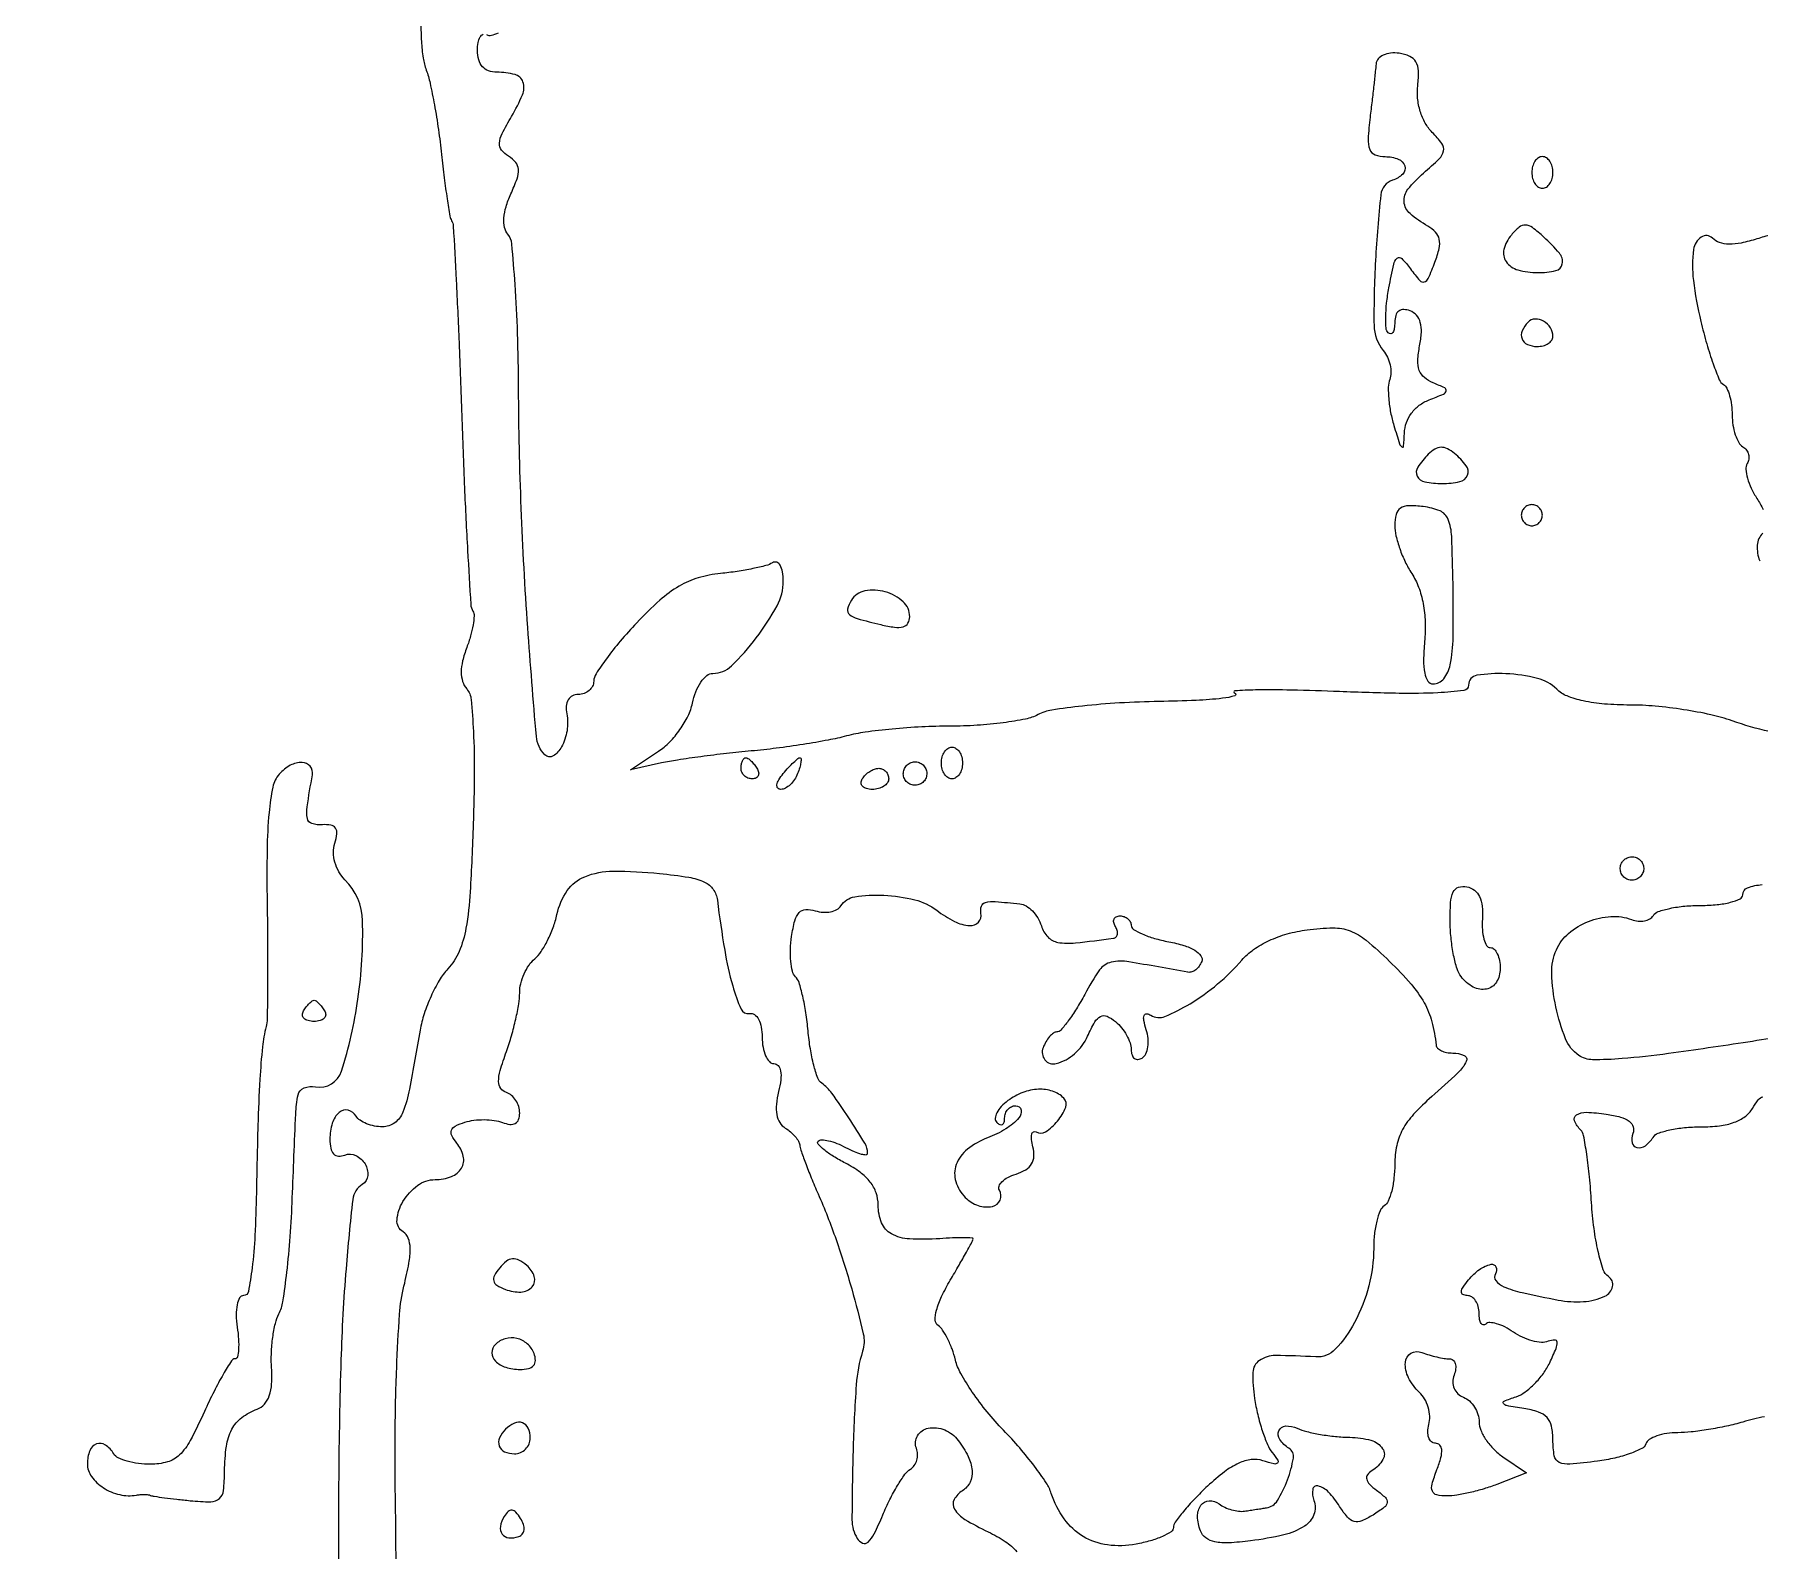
# Model space of a CAD drawing. Extents: x 0 to 4160, y 0 to 3120.
# Drawn here: x 3334 to 3497.6, y 2084.8 to 2228.6 of the extents above; entities that cross this region are included whole.
import ezdxf

# ---------------------------------------------------------------- set-up
doc = ezdxf.new("R2010")
doc.units = 0

msp = doc.modelspace()

# ---------------------------------------------------------------- linework, layer by layer
for points in [[(4159.499279, 606.274193, 0.000001), (4159.667734, 974.478125, 0.000057), (4159.806661, 1380.08378, 0.000034), (4159.883999, 1862.25), (4160, 3120), (3296.563358, 3120), (2433.126717, 3120)], [(757.647081, 3119.740147, 0.000002), (520.492565, 3119.487217, 0.4139)], [(1964.75, 0.149832, 0.000016), (2717.930904, 0.232101, 0.000028), (3351.473438, 0.357111)], [(3370.64125, 2229.643405, 0.020923), (3370.677765, 2227.927618, 0.021417), (3370.845473, 2226.350594, 0.051049), (3371.137527, 2225.210552, -0.034361), (3371.502203, 2223.961641, -0.009021), (3371.911224, 2221.916155, -0.009118), (3372.293302, 2219.564753, -0.009231), (3372.587647, 2217.210552, 0.004724), (3372.84605, 2214.980765, 0.00675), (3373.120691, 2213.0079, 0.003948), (3373.38673, 2211.3564, 0.096186), (3373.549668, 2210.922724, -0.124883), (3373.702548, 2210.433186, -0.000629), (3373.976171, 2205.271369, -0.002787), (3374.24815, 2199.379157, -0.001756), (3374.503267, 2192.494713, 0.002256), (3374.765708, 2185.599154, 0.003534), (3375.060117, 2179.670824, 0.001001), (3375.362624, 2174.522388, 0.123848), (3375.558153, 2173.905906, -0.152945), (3375.67304, 2173.45604, -0.027817), (3375.578147, 2172.589885, -0.02766), (3375.346061, 2171.552251, -0.021996), (3374.985659, 2170.462279, 0.030931), (3374.587506, 2169.181875, 0.059569), (3374.458423, 2168.117085, 0.07605), (3374.591146, 2167.239885, 0.098), (3374.979191, 2166.525074, -0.151127), (3375.398915, 2165.511889, -0.011109), (3375.613487, 2162.475059, -0.01352), (3375.696964, 2158.553351, -0.007244), (3375.598906, 2153.710324, -0.005395), (3375.306493, 2147.291115, -0.029283), (3374.907314, 2143.83106, -0.056124), (3374.260697, 2141.628392, -0.088317), (3373.193279, 2139.977085, 0.053653), (3372.379843, 2138.890967, 0.027616), (3371.593701, 2137.382402, 0.027094), (3370.948396, 2135.72362, 0.036699), (3370.560859, 2134.163471, -0.004293), (3369.553653, 2128.587022, -0.046356), (3368.921285, 2126.387265, -0.14303), (3368.144521, 2125.379575, -0.158805), (3366.979562, 2125, -0.049524), (3366.220903, 2125.075329, -0.047444), (3365.480349, 2125.298542, -0.051159), (3364.864844, 2125.626685, -0.106701), (3364.489919, 2126.016312, 0.195262), (3363.72921, 2126.572764, 0.246184), (3362.893393, 2126.370979, 0.139064), (3362.226647, 2125.341635, 0.074746), (3362, 2123.833994, 0.048569), (3362.084343, 2122.967767, 0.141315), (3362.356617, 2122.438195, 0.194185), (3362.805286, 2122.231592, 0.103959), (3363.417241, 2122.329869, -0.207823), (3364.461257, 2122.284526, -0.146198), (3365.338101, 2121.478153, -0.158727), (3365.587494, 2120.373656, -0.235322), (3365.074312, 2119.545927, 0.22986), (3364.170379, 2118.12113, 0.008296), (3363.529394, 2111.526151, 0.012378), (3363.050468, 2102.912329, 0.005736), (3362.833989, 2091.705702, 0.002941), (3362.816257, 2082.661292, 0.02849)], [(3498.530557, 2162.494272, -0.030846), (3495, 2163.5, 0.03066), (3492.981808, 2164.075721, 0.01578), (3490.397736, 2164.559375, 0.015625), (3487.698209, 2164.890967, 0.022747), (3485.302845, 2165, -0.019541), (3482.876691, 2165.094857, -0.033648), (3480.877037, 2165.387723, -0.041236), (3479.337216, 2165.855824, -0.102318), (3478.357143, 2166.5, 0.137013), (3476.529011, 2167.529957, 0.048521), (3473.529094, 2167.964257, 0.050617), (3470.790301, 2167.815279, 0.369371), (3470, 2166.891445, -0.378088), (3469.545652, 2166.376487, -0.018551), (3467.097208, 2166.160961, -0.017482), (3463.410813, 2166.102929, -0.005127), (3457.75, 2166.269825, 0.004096), (3453.20092, 2166.413337, 0.009441), (3449.778946, 2166.428609, 0.01769), (3447.835182, 2166.331739, 0.838375), (3447.816624, 2166.126585, -0.749664), (3447.821306, 2165.875271, -0.048229), (3446.671493, 2165.634441, -0.01673), (3444.150694, 2165.440898, -0.006561), (3440.665173, 2165.336129, 0.01021), (3436.890979, 2165.195113, 0.012586), (3433.381207, 2164.903354, 0.01102), (3430.465546, 2164.521735, 0.085007), (3429.16429, 2164.087925, -0.073901), (3427.98604, 2163.666006, -0.016524), (3425.873371, 2163.31794, -0.016802), (3423.38275, 2163.076495, -0.01554), (3420.815741, 2162.994423, 0.012621), (3418.141074, 2162.924538, 0.010765), (3415.327124, 2162.71906, 0.010902), (3412.775136, 2162.421117, 0.03003), (3411, 2162.064848, -0.018108), (3409.272517, 2161.675104, -0.0074), (3406.900986, 2161.265851, -0.007311), (3404.337899, 2160.900825, -0.009275), (3401.960804, 2160.642386, 0.005816), (3399.622977, 2160.404563, 0.005054), (3397.179011, 2160.102131, 0.00509), (3394.972424, 2159.783501, 0.014883), (3393.460804, 2159.503194), (3390.5, 2158.862467), (3393.160457, 2160.608519, 0.054877), (3394.220401, 2161.484102, 0.039034), (3395.205239, 2162.670841, 0.039543), (3395.975623, 2163.968902, 0.064885), (3396.385457, 2165.177286, -0.044443), (3396.703346, 2166.257426, -0.057105), (3397.18953, 2167.170828, -0.068998), (3397.760243, 2167.794608, -0.174752), (3398.329965, 2168, 0.195179), (3400.093841, 2168.715811, 0.037155), (3402.439041, 2171.360251, 0.039117), (3404.409515, 2174.414081, 0.124343), (3405, 2176.751795, 0.039104), (3404.930402, 2177.64033, 0.093502), (3404.708975, 2178.260766, 0.179528), (3404.375861, 2178.533611, 0.224819), (3403.983424, 2178.489755, -0.074487), (3403.360352, 2178.222736, -0.01313), (3402.117437, 2177.931823, -0.013968), (3400.629457, 2177.66762, -0.012159), (3399.058662, 2177.472675, 0.04681), (3396.933518, 2177.057992, 0.061427), (3395.120945, 2176.272429, 0.050218), (3393.299022, 2174.938418, 0.020503), (3391.100242, 2172.791936, 0.01317), (3389.547265, 2171.056934, 0.017426), (3388.232419, 2169.393569, 0.014884), (3387.242423, 2167.959735, 0.139526), (3387.025004, 2167.25, -0.113904), (3386.904846, 2166.773124, -0.098222), (3386.583586, 2166.367188, -0.091829), (3386.110211, 2166.094667, -0.085007), (3385.557418, 2166, 0.120442), (3385.003723, 2165.864661, 0.139835), (3384.610802, 2165.493204, 0.115438), (3384.425777, 2164.907017, 0.066633), (3384.468268, 2164.16477, -0.087692), (3384.492744, 2162.566922, -0.082586), (3383.972814, 2161.020887, -0.134669), (3383.176021, 2160.177405, -0.345748), (3382.395427, 2160.27124, -0.17696), (3381.582751, 2162.019629, -0.003241), (3380.770919, 2172.362847, -0.008313), (3380.146368, 2183.66156, -0.008258), (3379.895991, 2195, 0.006444), (3379.799013, 2200.255361, 0.009475), (3379.566825, 2204.868685, 0.005351), (3379.258184, 2208.721515, 0.151066), (3378.880888, 2209.638077, -0.122231), (3378.565489, 2210.295843, -0.069537), (3378.507844, 2211.181299, -0.055243), (3378.707137, 2212.2509, -0.033247), (3379.163587, 2213.45969, 0.021494), (3379.750833, 2214.910779, 0.10049), (3379.877098, 2215.79869, 0.159673), (3379.621086, 2216.447705, 0.081385), (3378.952555, 2217.029323, -0.087166), (3378.282105, 2217.626269, -0.188007), (3378.082579, 2218.276434, -0.099559), (3378.336107, 2219.184094, -0.015682), (3379.23306, 2220.817393, 0.033553), (3380.262832, 2222.862422, 0.182574), (3380.309414, 2224.08028, 0.254001), (3379.558086, 2224.780741, 0.063308), (3377.833333, 2225, -0.087327), (3377.05275, 2225.13738, -0.124358), (3376.472598, 2225.530775, -0.114923), (3376.119378, 2226.179437, -0.067551), (3376, 2227.059017, -0.040892), (3376.061611, 2227.81109, -0.08862), (3376.254491, 2228.355914, -0.165633), (3376.53903, 2228.608244, -0.242272)], [(3376.866353, 2228.582598, 0.199468), (3377.318998, 2228.509641, 0.062069), (3377.977235, 2228.755857, 0.051025)], [(3498.689026, 2209.58093, 0.015534), (3497.351177, 2209.200278, -0.025271), (3495.868567, 2208.809468, -0.055756), (3494.704589, 2208.697611, -0.076752), (3493.805629, 2208.85081, -0.116371), (3493.13396, 2209.26604, 0.361681), (3492.064922, 2209.363929, 0.210351), (3491.344685, 2208.198018, 0.065872), (3491.32366, 2205.260258, 0.02777), (3492.031462, 2201.368852, 0.011356), (3492.59378, 2199.239266, 0.015751), (3493.20043, 2197.360754, 0.012222), (3493.783656, 2195.8495, 0.157398), (3494.170894, 2195.394381, -0.144556), (3494.490455, 2195.037369, -0.041021), (3494.75645, 2194.332786, -0.037652), (3494.938943, 2193.449385, -0.032123), (3495, 2192.5, 0.039141), (3495.075094, 2191.542178, 0.042309), (3495.298542, 2190.633228, 0.046428), (3495.625733, 2189.89741, 0.127185), (3496.016312, 2189.489919, -0.094866), (3496.358338, 2189.175895, -0.096866), (3496.557096, 2188.759942, -0.098864), (3496.582281, 2188.306963, -0.103373), (3496.430116, 2187.886926, 0.160194), (3496.301878, 2187.353403, 0.047522), (3496.451375, 2186.516546, 0.042334), (3496.810813, 2185.550991, 0.034778), (3497.348561, 2184.590781, -0.034856), (3497.939473, 2183.535253, -0.068598)], [(3497.901974, 2181.301974, 0.18118), (3497.380262, 2180.155115, 0.111912), (3497.610884, 2178.673759, 0.1132)], [(3368.272511, 2083.017759, 0.004566), (3368.223333, 2089.249048, -0.006128), (3368.191384, 2095.950283, -0.007854), (3368.33444, 2102.116666, -0.007472), (3368.610035, 2107.229854, -0.042943), (3369.027406, 2109.907564, 0.014336), (3369.492637, 2112.071322, 0.049556), (3369.612886, 2113.498058, 0.086232), (3369.434208, 2114.442469, 0.166051), (3368.950828, 2115.03039, -0.281344), (3368.365916, 2116.185548, -0.117295), (3368.926248, 2117.915017, -0.096388), (3370.329284, 2119.454614, -0.161275), (3371.976167, 2120, 0.089716), (3373.518789, 2120.279041, 0.170737), (3374.474699, 2121.077868, 0.193844), (3374.650932, 2122.216713, 0.11635), (3374.03344, 2123.459707, -0.051594), (3373.556541, 2124.172543, -0.218099), (3373.527959, 2124.67293, -0.187395), (3373.894207, 2125.071703, -0.037534), (3374.806473, 2125.438577, -0.046072), (3375.658566, 2125.624878, -0.032415), (3376.63867, 2125.682147, -0.032855), (3377.592149, 2125.613253, -0.05721), (3378.359123, 2125.415686, 0.059772), (3379.0726, 2125.23578, 0.157909), (3379.584081, 2125.331832, 0.184227), (3379.893162, 2125.6932, 0.086011), (3380, 2126.309678, 0.075793), (3379.906412, 2126.923529, 0.067323), (3379.632812, 2127.509187, 0.070171), (3379.227806, 2127.978869, 0.099026), (3378.75, 2128.253513, -0.155329), (3378.206948, 2128.651521, -0.158848), (3378, 2129.286486, -0.072311), (3378.152149, 2130.33303, -0.013932), (3378.75, 2132.157844, 0.016342), (3379.228536, 2133.642624, 0.014304), (3379.632812, 2135.22264, 0.014525), (3379.915683, 2136.671284, 0.04097), (3380, 2137.698553, -0.060201), (3380.105717, 2138.573404, -0.043949), (3380.421743, 2139.501013, -0.044601), (3380.88592, 2140.340001, -0.071016), (3381.435721, 2140.946653, 0.073657), (3382.033384, 2141.61312, 0.030118), (3382.643123, 2142.668833, 0.028993), (3383.172186, 2143.901004, 0.032861), (3383.529907, 2145.136164, -0.097038), (3384.511636, 2147.396946, -0.147907), (3386.171542, 2148.722771, -0.095042), (3388.87078, 2149.244046, -0.02537), (3393.262253, 2149.026605, -0.014012), (3396.030169, 2148.669727, -0.068926), (3397.533865, 2148.214636, -0.133175), (3398.353952, 2147.529043, -0.122011), (3398.749381, 2146.5, 0.010593), (3399.444609, 2141.746822, 0.027397), (3400.204652, 2138.367074, 0.034211), (3400.995368, 2136.162491, 0.354414), (3401.793875, 2135.75, -0.206825), (3402.262925, 2135.6532, -0.117361), (3402.654388, 2135.211993, -0.078989), (3402.914667, 2134.462937, -0.044222), (3403, 2133.5, 0.042402), (3403.081314, 2132.542891, 0.062033), (3403.325595, 2131.734375, 0.081464), (3403.684583, 2131.186312, 0.210096), (3404.108408, 2131, -0.223847), (3404.520028, 2130.806, -0.132002), (3404.749871, 2130.301441, -0.073807), (3404.764495, 2129.471228, -0.029051), (3404.550418, 2128.344857, 0.037971), (3404.345142, 2127.148997, 0.069426), (3404.389122, 2126.162166, 0.089654), (3404.676393, 2125.403563, 0.119665), (3405.19201, 2124.881332, -0.03773), (3405.696987, 2124.51392, -0.039301), (3406.133626, 2124.079385, -0.042491), (3406.446628, 2123.644931, -0.11609), (3406.560758, 2123.286475, 0.064918), (3406.66363, 2122.79603, 0.005692), (3407.097371, 2121.599603, 0.007388), (3407.654103, 2120.180877, 0.005681), (3408.302207, 2118.648343, -0.018326), (3410.006912, 2114.315053, -0.015635), (3411.490216, 2109.634347, -0.011207), (3412.589329, 2105.386715, -0.135456), (3412.525045, 2103.716924, 0.060204), (3411.923148, 2100.544334, 0.009669), (3411.620952, 2094.238764, 0.006193), (3411.516072, 2087.750961, 0.140247), (3412.018229, 2085.970504, 0.15474), (3412.529968, 2085.530493, 0.29491), (3413.043647, 2085.618897, 0.09382), (3413.628403, 2086.404759, 0.014211), (3414.438258, 2088.197987, -0.017039), (3415.104054, 2089.650285, -0.019714), (3415.838064, 2090.983245, -0.019154), (3416.540558, 2092.052965, -0.09979), (3417.053022, 2092.53277, 0.102401), (3417.428561, 2092.888035, 0.08159), (3417.669768, 2093.392228, 0.078648), (3417.742588, 2093.96514, 0.084164), (3417.631316, 2094.518392, -0.2309), (3417.736027, 2095.712878, -0.213865), (3418.750528, 2096.41911, -0.145861), (3420.311439, 2096.257871, -0.13304), (3421.595252, 2095.267371, -0.047115), (3422.533893, 2093.753351, -0.094307), (3422.91175, 2092.402535, -0.131421), (3422.715553, 2091.303436, -0.145829), (3422, 2090.5, 0.133187), (3421.203685, 2089.649329, 0.267495), (3421.234964, 2088.760043, 0.118615), (3422.236299, 2087.775863, 0.024396), (3424.435135, 2086.597805, -0.034902), (3426.055422, 2085.685429, -0.069688), (3427.157331, 2084.715527, -0.081878)], [(3503.259774, 2134.145042, -0.005255), (3496.5, 2133.042726, -0.003245), (3488.961786, 2131.944671, -0.01485), (3484.56366, 2131.465775, -0.021621), (3481.753076, 2131.365887, -0.151105), (3480.459906, 2131.776779, -0.146322), (3479.197274, 2133.361945, -0.043051), (3478.280617, 2136.367881, -0.043579), (3477.887336, 2139.553346, -0.114354), (3478.324083, 2141.800273, -0.113287), (3479.488697, 2143.34725, -0.080176), (3481.360262, 2144.468773, -0.079492), (3483.506684, 2144.951466, -0.107653), (3485.465739, 2144.651521, 0.066618), (3486.071954, 2144.507424, 0.072208), (3486.677694, 2144.533994, 0.081007), (3487.1903, 2144.720915, 0.127153), (3487.526992, 2145.043674, -0.174158), (3487.993318, 2145.414921, -0.029895), (3489.102079, 2145.719079, -0.029467), (3490.506714, 2145.929999, -0.022536), (3492.059017, 2146, 0.023957), (3493.56932, 2146.072405, 0.038191), (3494.842336, 2146.29375, 0.044731), (3495.751017, 2146.61304, 0.293924), (3496, 2147, -0.310825), (3496.463935, 2147.674195, -0.078456), (3497.838343, 2147.965375, -0.058294)], [(3498.07212, 2097.513896, 0.018812), (3496.006602, 2097.0037, -0.017039), (3494.473596, 2096.619269, -0.012571), (3492.754117, 2096.294837, -0.012736), (3491.111575, 2096.07027, -0.027609), (3489.839935, 2096, 0.037292), (3488.790649, 2095.92163, 0.047272), (3487.847706, 2095.687301, 0.054925), (3487.134326, 2095.344642, 0.174622), (3486.81183, 2094.935491, -0.198786), (3486.424173, 2094.4883, -0.03054), (3485.319106, 2094.017079, -0.030152), (3483.873818, 2093.598779, -0.02203), (3482.228497, 2093.303822, -0.011009), (3479.598192, 2093.009813, -0.133466), (3478.606821, 2093.186186, -0.242991), (3478.131737, 2093.807737, -0.043998), (3478, 2095.301909, 0.051434), (3477.865681, 2096.604188, 0.135306), (3477.440543, 2097.431814, 0.126666), (3476.63066, 2097.956992, 0.042489), (3475.25, 2098.292488, -0.005332), (3473.610619, 2098.563976, -0.204074), (3473.304985, 2098.763083, -0.476465), (3473.374463, 2098.98888, -0.012439), (3474.500333, 2099.410253, 0.075181), (3475.353338, 2099.857949, 0.03922), (3476.264521, 2100.644003, 0.037895), (3477.091819, 2101.61662, 0.047071), (3477.697099, 2102.637903, 0.010655), (3478.302168, 2103.994183, 0.116821), (3478.399876, 2104.578342, 0.407074), (3478.166595, 2104.787428, 0.081174), (3477.561568, 2104.661999, -0.109503), (3476.909428, 2104.564591, -0.047299), (3476.038233, 2104.709113, -0.043755), (3475.103569, 2105.046457, -0.044325), (3474.246164, 2105.540133, 0.034271), (3473.440479, 2106.025823, 0.048003), (3472.659896, 2106.335833, 0.058095), (3472.011572, 2106.444493, 0.211939), (3471.631361, 2106.298028, -0.222293), (3471.394083, 2106.211972, -0.237741), (3471.185462, 2106.341712, -0.101024), (3471.043384, 2106.735514, -0.036238), (3471, 2107.333333, 0.065546), (3470.916115, 2107.97048, 0.082911), (3470.670282, 2108.510417, 0.099104), (3470.305599, 2108.871572, 0.146785), (3469.877555, 2109, -0.122183), (3469.467821, 2109.101643, -0.300026), (3469.325424, 2109.361364, -0.128583), (3469.48229, 2109.808783, -0.024942), (3470, 2110.5, -0.062533), (3471.036666, 2111.471907, -0.102139), (3472.130506, 2111.966556, -0.36774), (3472.600098, 2111.719893, -0.238348), (3472.544496, 2111.071996, 0.314655), (3472.58139, 2110.415267, 0.127732), (3473.33209, 2109.843521, 0.04425), (3475.095446, 2109.281846, 0.007809), (3478.5, 2108.576431, 0.063397), (3480.894487, 2108.427629, 0.093044), (3482.933168, 2108.948439, 0.233918), (3483.657871, 2109.852805, 0.312636), (3483.26981, 2110.796773, -0.172433), (3482.768007, 2111.450676, -0.022019), (3482.289683, 2113.185703, -0.023635), (3481.896749, 2115.373428, -0.017488), (3481.66235, 2117.820901, 0.008981), (3481.471086, 2120.253322, 0.012736), (3481.207156, 2122.407715, 0.008818), (3480.912479, 2124.177338, 0.15184), (3480.64254, 2124.690794, -0.095384), (3480.055738, 2125.557405, -0.36968), (3480.234646, 2126.129315, -0.151386), (3481.183774, 2126.380714, -0.026047), (3483.060053, 2126.204494, -0.0293), (3484.407056, 2125.925391, -0.090804), (3485.242072, 2125.528186, -0.16358), (3485.613345, 2125.009657, -0.167416), (3485.591438, 2124.377687, 0.139252), (3485.511778, 2123.491834, 0.306158), (3485.968686, 2123.031106, 0.209308), (3486.765361, 2123.206994, 0.097121), (3487.5, 2124, -0.169667), (3487.978363, 2124.387697, -0.031692), (3489.079554, 2124.70625, -0.030724), (3490.47414, 2124.926735, -0.023848), (3492.009327, 2125, 0.028946), (3493.805087, 2125.104049, 0.056513), (3495.200037, 2125.428693, 0.073078), (3496.232259, 2125.975906, 0.101565), (3496.932014, 2126.75, -0.031599), (3497.476161, 2127.55269, -0.161791), (3497.91719, 2127.84867, -0.244648)]]:
    msp.add_lwpolyline(points, format="xyb")
for points in [[(3461.224493, 2225.79771, -0.005863), (3461.154788, 2225.069265, -0.00119), (3461.012997, 2223.77964, -0.001255), (3460.840787, 2222.280853, -0.001176), (3460.657347, 2220.75, 0.015863), (3460.471736, 2218.690681, 0.10673), (3460.62866, 2217.683008, 0.213157), (3461.136421, 2217.177044, 0.09115), (3462.099521, 2217, -0.091525), (3463.336704, 2216.771621, -0.230184), (3463.947611, 2216.120086, -0.281158), (3463.753381, 2215.351164, -0.113853), (3462.792915, 2214.764305, 0.292688), (3461.681098, 2213.388228, 0.013777), (3461.166382, 2207.167616, 0.016771), (3461.033592, 2200.982214, 0.171824), (3461.903795, 2198.61592, -0.064366), (3462.298222, 2197.992589, -0.053457), (3462.551829, 2197.249289, -0.055515), (3462.634957, 2196.503981, -0.089358), (3462.522061, 2195.876748, 0.085532), (3462.384878, 2195.146437, 0.026367), (3462.427235, 2194.02317, 0.025521), (3462.608587, 2192.749574, 0.025457), (3462.918855, 2191.5, 0.003705), (3463.455796, 2189.774547, 0.160573), (3463.67697, 2189.469619, 0.585211), (3463.842673, 2189.54644, 0.010024), (3463.914047, 2190.782224, -0.076125), (3464.105227, 2191.778439, -0.074274), (3464.586487, 2192.68107, -0.072783), (3465.320881, 2193.418374, -0.068614), (3466.25, 2193.932065, 0.008834), (3467.620764, 2194.488654, 0.234656), (3467.869972, 2194.780679, 0.356584), (3467.73491, 2195.067886, 0.015765), (3466.653782, 2195.543752, -0.078506), (3465.805788, 2196.051836, -0.131069), (3465.329699, 2196.727746, -0.102145), (3465.186713, 2197.677566, -0.035823), (3465.360692, 2199.053458, 0.034989), (3465.52375, 2200.325947, 0.080906), (3465.424054, 2201.281442, 0.113362), (3465.064695, 2201.953251, 0.122468), (3464.456909, 2202.378162, 0.084841), (3463.850308, 2202.499315, 0.167563), (3463.387261, 2202.35395, 0.159693), (3463.097818, 2201.946673, 0.075429), (3463, 2201.301949, -0.036273), (3462.957394, 2200.715426, -0.101154), (3462.817864, 2200.329167, -0.237898), (3462.612989, 2200.202026, -0.221966), (3462.379962, 2200.286705, -0.17909), (3462.175925, 2200.730453, -0.022924), (3462.143171, 2201.796623, -0.024471), (3462.22763, 2203.113227, -0.018115), (3462.444558, 2204.556161, -0.0074), (3462.897971, 2206.790111, -0.160456), (3463.234046, 2207.359459, -0.402648), (3463.669381, 2207.339323, -0.030892), (3464.495678, 2206.352789, 0.018169), (3465.368866, 2205.254712, 0.291731), (3465.802146, 2205.123077, 0.225989), (3466.181993, 2205.454398, 0.011711), (3466.809374, 2207, 0.032107), (3467.206217, 2208.292127, 0.108085), (3467.22244, 2209.171184, 0.142906), (3466.87589, 2209.835591, 0.07373), (3466.128293, 2210.414537, -0.050237), (3464.445375, 2211.596121, -0.197264), (3463.883931, 2212.704849, -0.190587), (3464.254765, 2213.914609, -0.046617), (3465.729089, 2215.443396, 0.015026), (3467.220013, 2216.805875, 0.148661), (3467.626119, 2217.540193, 0.215923), (3467.473056, 2218.240092, 0.03621), (3466.552201, 2219.304942, -0.070282), (3465.89583, 2220.177259, -0.051294), (3465.420369, 2221.294871, -0.049611), (3465.169325, 2222.529559, -0.054518), (3465.17845, 2223.750121, 0.035115), (3465.242841, 2225.142799, 0.125694), (3465.003576, 2225.993815, 0.159748), (3464.426461, 2226.510101, 0.06787), (3463.416667, 2226.79771, 0.059335), (3462.606453, 2226.81668, 0.083405), (3461.909266, 2226.630059, 0.105409), (3461.427026, 2226.272496, 0.161139)], [(3476, 2215.5, 0.064853), (3476.074694, 2214.926543, 0.082425), (3476.29375, 2214.440625, 0.098894), (3476.618646, 2214.115568, 0.148195), (3477, 2214, 0.148195), (3477.381354, 2214.115568, 0.098894), (3477.70625, 2214.440625, 0.082425), (3477.925306, 2214.926543, 0.064853), (3478, 2215.5, 0.064853), (3477.925306, 2216.073457, 0.082425), (3477.70625, 2216.559375, 0.098894), (3477.381354, 2216.884432, 0.148195), (3477, 2217, 0.148195), (3476.618646, 2216.884432, 0.098894), (3476.29375, 2216.559375, 0.082425), (3476.074694, 2216.073457, 0.064853)], [(3474.057292, 2209.569033, 0.109306), (3473.35735, 2208.207919, 0.220627), (3473.565223, 2207.046238, 0.173219), (3474.676499, 2206.258919, 0.068447), (3476.559017, 2206, 0.054846), (3478.280106, 2206.189361, 0.303852), (3478.890522, 2206.829472, 0.220984), (3478.618339, 2207.83923, 0.034253), (3477.143382, 2209.370241, 0.022947), (3476.05722, 2210.2661, 0.145888), (3475.3937, 2210.51136, 0.192567), (3474.803697, 2210.318357, 0.045392)], [(3475.63948, 2201.306147, 0.094876), (3475.086489, 2200.491235, 0.1934), (3475.067517, 2199.730754, 0.202875), (3475.575357, 2199.193711, 0.103624), (3476.5, 2199, 0.06085), (3477.073598, 2199.070066, 0.079459), (3477.559375, 2199.276414, 0.097386), (3477.8846, 2199.582093, 0.156819), (3478, 2199.940983, 0.139398), (3477.764316, 2200.769921, 0.123736), (3477.119339, 2201.396031, 0.139481), (3476.316568, 2201.598585, 0.191124)], [(3466.176206, 2188.776206, 0.052524), (3465.184024, 2187.550384, 0.260793), (3465.128291, 2186.697782, 0.23986), (3465.836675, 2186.153627, 0.046083), (3467.5, 2186, 0.05434), (3469.163066, 2186.181278, 0.245433), (3469.887205, 2186.789356, 0.263022), (3469.775102, 2187.692837, 0.06013), (3468.676206, 2188.853762, 0.05617), (3467.99033, 2189.303618, 0.125475), (3467.385791, 2189.437937, 0.128718), (3466.800892, 2189.26528, 0.060657)], [(3463, 2182.031239, 0.057671), (3463.113414, 2181.051221, 0.027189), (3463.471851, 2179.826844, 0.026511), (3463.991333, 2178.570821, 0.033728), (3464.606303, 2177.478106, -0.056498), (3465.263274, 2176.175633, -0.041833), (3465.694907, 2174.620088, -0.038496), (3465.887606, 2172.876934, -0.032067), (3465.829877, 2171.013289, 0.019833), (3465.733155, 2169.269735, 0.05238), (3465.844012, 2168.026134, 0.089687), (3466.141075, 2167.265804, 0.260524), (3466.616585, 2167, 0.228589), (3467.643729, 2167.495478, 0.118949), (3468.257177, 2168.815272, 0.046244), (3468.533132, 2171.411584, 0.007469), (3468.525649, 2176.5, 0.006105), (3468.396985, 2180.994762, 0.081955), (3468.063463, 2182.603912, 0.204156), (3467.290375, 2183.400076, 0.070339), (3465.705392, 2183.816422, 0.0316), (3464.305248, 2183.891052, 0.144327), (3463.534184, 2183.655401, 0.188183), (3463.128529, 2183.081749, 0.060948)], [(3475, 2183, 0.099038), (3475.076342, 2182.618362, 0.097945), (3475.29375, 2182.29375, 0.097945), (3475.618362, 2182.076342, 0.099038), (3476, 2182, 0.099038), (3476.381638, 2182.076342, 0.097945), (3476.70625, 2182.29375, 0.097945), (3476.923658, 2182.618362, 0.099038), (3477, 2183, 0.099038), (3476.923658, 2183.381638, 0.097945), (3476.70625, 2183.70625, 0.097945), (3476.381638, 2183.923658, 0.099038), (3476, 2184, 0.099038), (3475.618362, 2183.923658, 0.097945), (3475.29375, 2183.70625, 0.097945), (3475.076342, 2183.381638, 0.099038)], [(3411.458881, 2174.933469, 0.075595), (3411.10351, 2174.099156, 0.290483), (3411.26967, 2173.586859, 0.106302), (3412.023737, 2173.194337, 0.008171), (3414.25, 2172.621624, 0.025174), (3415.566213, 2172.375154, 0.100794), (3416.379926, 2172.429047, 0.19083), (3416.828643, 2172.766052, 0.138247), (3417, 2173.373959, 0.210957), (3416.37147, 2174.797372, 0.116729), (3414.679448, 2175.73662, 0.116506), (3412.743438, 2175.818717, 0.209913)], [(3402.5, 2159, -0.082592), (3402.656512, 2158.6179, -0.161196), (3402.6254, 2158.29375, -0.182303), (3402.413961, 2158.078288, -0.108972), (3402.059017, 2158, -0.093332), (3401.654762, 2158.076123, -0.09642), (3401.311086, 2158.29375, -0.099167), (3401.081062, 2158.618444, -0.105053), (3401, 2159, -0.042167), (3401.032345, 2159.382849, -0.061769), (3401.129539, 2159.70625, -0.081139), (3401.272352, 2159.92554, -0.210953), (3401.440983, 2160, -0.151918), (3401.65171, 2159.934461, -0.038439), (3401.933975, 2159.70625, -0.035638), (3402.231006, 2159.382774, -0.029505)], [(3406.361626, 2158.5, -0.054778), (3406.065988, 2157.926337, -0.05745), (3405.656816, 2157.440625, -0.064053), (3405.201557, 2157.11007, -0.125677), (3404.770566, 2157, -0.214681), (3404.484197, 2157.128897, -0.22275), (3404.396714, 2157.425778, -0.100348), (3404.57205, 2157.903434, -0.035237), (3405, 2158.5, -0.012711), (3405.50208, 2159.074599, -0.017822), (3405.980891, 2159.559375, -0.014236), (3406.395857, 2159.928855, -0.176553), (3406.59106, 2160, -0.407084), (3406.688496, 2159.904913, -0.044074), (3406.666459, 2159.559375, -0.034664), (3406.557685, 2159.075405, -0.019009)], [(3422, 2159.5, -0.064853), (3421.925306, 2158.926543, -0.082425), (3421.70625, 2158.440625, -0.098894), (3421.381354, 2158.115568, -0.148195), (3421, 2158, -0.148195), (3420.618646, 2158.115568, -0.098894), (3420.29375, 2158.440625, -0.082425), (3420.074694, 2158.926543, -0.064853), (3420, 2159.5, -0.064853), (3420.074694, 2160.073457, -0.082425), (3420.29375, 2160.559375, -0.098894), (3420.618646, 2160.884432, -0.148195), (3421, 2161, -0.148195), (3421.381354, 2160.884432, -0.098894), (3421.70625, 2160.559375, -0.082425), (3421.925306, 2160.073457, -0.064853)], [(3357.192243, 2158.439556, 0.131988), (3356.585674, 2157.220284, 0.026459), (3356.228751, 2154.797514, 0.020157), (3356.042499, 2151.290126, 0.00702), (3356.049054, 2146.230377, -0.002414), (3356.09302, 2142.04635, -0.003518), (3356.088014, 2138.358298, -0.001759), (3356.050753, 2135.230238, -0.060519), (3355.950587, 2134.5, 0.039176), (3355.604777, 2132.587674, 0.010506), (3355.359073, 2129.506554, 0.00773), (3355.170622, 2125.137442, 0.002591), (3355.027111, 2118.75, -0.008222), (3354.890417, 2114.698441, -0.018361), (3354.622952, 2111.62787, -0.0152), (3354.274131, 2109.380751, -0.36118), (3353.815796, 2109, 0.269721), (3353.441264, 2108.78211, 0.079868), (3353.199967, 2108.136338, 0.055085), (3353.114795, 2107.172447, 0.030961), (3353.213308, 2106, -0.019974), (3353.335439, 2104.849796, -0.033799), (3353.333763, 2103.88125, -0.038499), (3353.230452, 2103.179958, -0.350245), (3353.005064, 2103, 0.256523), (3352.662343, 2102.811783, 0.009886), (3351.883233, 2101.53125, 0.015515), (3351.009759, 2099.916249, 0.010074), (3350.096796, 2098, -0.015386), (3348.75003, 2095.248879, -0.07795), (3347.73095, 2093.884697, -0.125189), (3346.587594, 2093.223156, -0.068972), (3344.977556, 2093, -0.03227), (3343.837621, 2093.073647, -0.03776), (3342.776471, 2093.29375, -0.041157), (3341.929891, 2093.614601, -0.144158), (3341.5, 2094, 0.106378), (3340.702473, 2094.829859, 0.242164), (3339.863268, 2094.929453, 0.216489), (3339.223463, 2094.29213, 0.090482), (3339, 2093.067388, 0.157522), (3339.396744, 2091.839306, 0.094036), (3340.52166, 2090.773714, 0.086127), (3342.064369, 2090.123337, 0.101456), (3343.646442, 2090.083902, -0.026855), (3344.009917, 2090.129058, -0.022894), (3344.396142, 2090.138378, -0.023528), (3344.748757, 2090.114114, -0.058516), (3345, 2090.054585, 0.050595), (3345.33846, 2089.968723, 0.003556), (3346.307813, 2089.831896, 0.005003), (3347.468731, 2089.68825, 0.003747), (3348.75, 2089.552432, 0.022156), (3350.697604, 2089.447532, 0.182169), (3351.51754, 2089.747651, 0.191169), (3351.913953, 2090.505848, 0.024776), (3352.015313, 2092.366268, -0.033506), (3352.18395, 2094.70855, -0.086356), (3352.701423, 2096.317664, -0.108988), (3353.642334, 2097.433512, -0.075376), (3355.094649, 2098.231943, 0.123505), (3355.787509, 2098.703881, 0.09787), (3356.248576, 2099.487284, 0.069872), (3356.475806, 2100.623897, 0.030859), (3356.469821, 2102.159001, -0.026922), (3356.453247, 2103.56754, -0.023458), (3356.58431, 2105.036714, -0.024145), (3356.829953, 2106.355444, -0.061873), (3357.167771, 2107.263855, 0.082465), (3357.54525, 2108.422065, 0.008905), (3357.919068, 2111.222695, 0.010741), (3358.235248, 2114.597979, 0.008461), (3358.437077, 2118.263855, -0.001118), (3358.758028, 2126.22036, -0.040957), (3358.984235, 2128.029048, -0.254578), (3359.545982, 2128.689444, -0.136996), (3360.640642, 2128.793837, 0.375639), (3363.090945, 2130.267428, 0.042393), (3364.66567, 2137.117542, 0.04165), (3365.09673, 2144.54509, 0.19235), (3363.431639, 2148.425504, -0.066888), (3362.853599, 2149.18301, -0.061681), (3362.476709, 2150.086912, -0.063586), (3362.339567, 2151.027179, -0.08147), (3362.465555, 2151.891474, 0.045047), (3362.665053, 2152.795058, 0.182062), (3362.537017, 2153.334801, 0.207796), (3362.101134, 2153.612926, 0.059829), (3361.283916, 2153.644542, -0.095288), (3360.30306, 2153.752033, -0.275467), (3359.863171, 2154.239597, -0.087414), (3359.838625, 2155.352427, -0.006431), (3360.342532, 2158.375, 0.218455), (3360.132306, 2159.191174, 0.220487), (3359.377827, 2159.559843, 0.131383), (3358.245994, 2159.281927, 0.086377)], [(3415, 2158, -0.153634), (3414.879982, 2157.618621, -0.097988), (3414.542039, 2157.29375, -0.080552), (3414.037096, 2157.074545, -0.062283), (3413.440983, 2157, -0.066118), (3412.889346, 2157.073267, -0.138808), (3412.521475, 2157.29375, -0.191142), (3412.392057, 2157.620352, -0.139169), (3412.5, 2158, -0.06081), (3412.806203, 2158.382515, -0.051032), (3413.2129, 2158.70625, -0.053229), (3413.653442, 2158.926698, -0.089642), (3414.059017, 2159, -0.105429), (3414.418051, 2158.923444, -0.099231), (3414.723586, 2158.70625, -0.096318), (3414.928382, 2158.381732, -0.092995)], [(3418.447214, 2157.91459, -0.099038), (3418.151486, 2157.597789, -0.097945), (3417.755524, 2157.417584, -0.097945), (3417.320774, 2157.401684, -0.099038), (3416.91459, 2157.552786, -0.099038), (3416.597789, 2157.848514, -0.097945), (3416.417584, 2158.244476, -0.097945), (3416.401684, 2158.679226, -0.099038), (3416.552786, 2159.08541, -0.099038), (3416.848514, 2159.402211, -0.097945), (3417.244476, 2159.582416, -0.097945), (3417.679226, 2159.598316, -0.099038), (3418.08541, 2159.447214, -0.099038), (3418.402211, 2159.151486, -0.097945), (3418.582416, 2158.755524, -0.097945), (3418.598316, 2158.320774, -0.099038)], [(3486.447214, 2148.91459, -0.099038), (3486.151486, 2148.597789, -0.097945), (3485.755524, 2148.417584, -0.097945), (3485.320774, 2148.401684, -0.099038), (3484.91459, 2148.552786, -0.099038), (3484.597789, 2148.848514, -0.097945), (3484.417584, 2149.244476, -0.097945), (3484.401684, 2149.679226, -0.099038), (3484.552786, 2150.08541, -0.099038), (3484.848514, 2150.402211, -0.097945), (3485.244476, 2150.582416, -0.097945), (3485.679226, 2150.598316, -0.099038), (3486.08541, 2150.447214, -0.099038), (3486.402211, 2150.151486, -0.097945), (3486.582416, 2149.755524, -0.097945), (3486.598316, 2149.320774, -0.099038)], [(3419.55887, 2145.531803, 0.04435), (3421.241024, 2144.479712, 0.101127), (3422.678259, 2144.083947, 0.225185), (3423.511726, 2144.412834, 0.241901), (3423.75, 2145.25, -0.130356), (3423.791922, 2145.926886, -0.258006), (3424.175767, 2146.280689, -0.078801), (3425.114557, 2146.358236, -0.007366), (3427.432612, 2146.15, -0.110827), (3428.026177, 2145.949948, -0.062345), (3428.624936, 2145.475228, -0.057554), (3429.138151, 2144.81522, -0.059724), (3429.479832, 2144.063542, 0.111051), (3430.099009, 2143.003201, 0.164028), (3431.038596, 2142.494878, 0.069219), (3432.7028, 2142.440716, 0.008583), (3436.309017, 2142.88598, 0.156921), (3436.565954, 2143.010512, 0.160966), (3436.698838, 2143.260256, 0.116916), (3436.676847, 2143.608905, 0.064542), (3436.5, 2144, -0.082592), (3436.343488, 2144.3821, -0.161196), (3436.3746, 2144.70625, -0.182303), (3436.586039, 2144.921712, -0.108972), (3436.940983, 2145, -0.082536), (3437.345444, 2144.932777, -0.092458), (3437.688914, 2144.738942, -0.100626), (3437.91858, 2144.450262, -0.118414), (3438, 2144.111291, 0.25884), (3438.213698, 2143.726149, 0.036448), (3439.046988, 2143.287224, 0.034004), (3440.19868, 2142.874688, 0.022637), (3441.564213, 2142.553931, -0.028106), (3442.992414, 2142.201938, -0.059908), (3444.030274, 2141.741549, -0.096314), (3444.609856, 2141.22368, -0.25598), (3444.689213, 2140.69264, -0.065703), (3444.455873, 2140.248859, -0.07275), (3444.121988, 2139.897946, -0.08237), (3443.742395, 2139.690255, -0.130591), (3443.375, 2139.66207, 0.004415), (3437.78005, 2140.647367, 0.094564), (3436.10875, 2140.608787, 0.190585), (3435.007663, 2139.874254, 0.028502), (3433.592529, 2137.560156, -0.014983), (3432.808283, 2136.196224, -0.021709), (3432.029313, 2135.045796, -0.01831), (3431.332193, 2134.175261, -0.218102), (3430.949518, 2134, 0.159186), (3430.626537, 2133.894498, 0.055314), (3430.260959, 2133.559375, 0.048152), (3429.912916, 2133.074004, 0.039884), (3429.638374, 2132.5, 0.269415), (3429.823863, 2131.350051, 0.292859), (3430.890996, 2131.002617, 0.118651), (3432.636044, 2131.93616, 0.104337), (3433.86441, 2133.601758, -0.02319), (3434.552746, 2134.943857, -0.144176), (3435.105134, 2135.473252, -0.229872), (3435.710939, 2135.48893, -0.066775), (3436.524925, 2134.979314, -0.050823), (3437.089348, 2134.404773, -0.042215), (3437.566697, 2133.692727, -0.043988), (3437.89347, 2132.957595, -0.082778), (3438, 2132.318538, 0.076873), (3438.077544, 2131.81715, 0.15434), (3438.305699, 2131.492891, 0.186209), (3438.644726, 2131.394234, 0.117677), (3439.040677, 2131.52514, 0.14796), (3439.39109, 2131.92191, 0.0712), (3439.585361, 2132.578947, 0.061078), (3439.60407, 2133.38095, 0.05221), (3439.433543, 2134.209386, -0.024052), (3439.203548, 2135.076624, -0.129491), (3439.225997, 2135.560022, -0.348301), (3439.456021, 2135.716218, -0.120522), (3439.86462, 2135.583669, 0.239667), (3441.200017, 2135.472422, 0.03935), (3443.587506, 2136.673207, 0.039066), (3446.198598, 2138.548167, 0.038705), (3448.49501, 2140.811834, -0.061815), (3449.611728, 2141.815468, -0.043461), (3451.077934, 2142.658422, -0.040192), (3452.798405, 2143.295366, -0.035239), (3454.67599, 2143.683367, -0.029375), (3457.151657, 2143.868392, -0.095442), (3458.765485, 2143.583981, -0.082897), (3460.280576, 2142.695925, -0.018803), (3462.50212, 2140.69506, -0.020945), (3464.540353, 2138.542525, -0.052155), (3465.784382, 2136.770267, -0.061494), (3466.516219, 2134.964153, -0.040143), (3466.923489, 2132.75, 0.179364), (3467.064382, 2132.463189, 0.078959), (3467.41815, 2132.220313, 0.063463), (3467.920381, 2132.055387, 0.04767), (3468.5, 2132, -0.104738), (3469.578144, 2131.77165, -0.423958), (3469.78526, 2131.206694, -0.09191), (3468.992789, 2130.12863, -0.008268), (3466.5, 2127.865856, 0.026436), (3464.787355, 2126.193848, 0.061274), (3463.742379, 2124.736745, 0.072781), (3463.186841, 2123.235619, 0.052334), (3463, 2121.455425, -0.027739), (3462.926547, 2120.132454, -0.034188), (3462.70625, 2118.916845, -0.036507), (3462.38646, 2117.953819, -0.157183), (3462, 2117.5, 0.158721), (3461.6134, 2117.043247, 0.035931), (3461.29375, 2116.064798, 0.033764), (3461.073429, 2114.828994, 0.027238), (3461, 2113.482084, -0.064199), (3460.539917, 2109.913579, -0.058568), (3459.185936, 2106.458062, -0.066386), (3457.357856, 2103.913705, -0.223558), (3455.5, 2103.181731, 0.015331), (3451.681428, 2103.311267, 0.150908), (3450.160297, 2102.846879, 0.242419), (3449.542738, 2101.714493, 0.044027), (3449.701632, 2099.25, 0.020636), (3450.003224, 2097.712078, 0.020158), (3450.432478, 2096.192003, 0.020532), (3450.917217, 2094.890747, 0.06806), (3451.380919, 2094.105754, -0.021405), (3451.907199, 2093.378872, -0.378004), (3451.870092, 2093.113518, -0.245879), (3451.54632, 2093.03878, -0.012944), (3450.492158, 2093.3433, 0.107462), (3449.39261, 2093.445857, 0.077469), (3448.203282, 2093.109354, 0.056091), (3446.852625, 2092.295276, 0.024317), (3445.25, 2090.93686, 0.013771), (3444.005228, 2089.707244, 0.018636), (3442.954688, 2088.525559, 0.015819), (3442.164524, 2087.502832, 0.157836), (3442, 2086.994627, -0.25627), (3441.785513, 2086.603631, -0.037598), (3440.960127, 2086.161095, -0.034717), (3439.816222, 2085.746663, -0.023188), (3438.460006, 2085.426519, -0.078938), (3435.767839, 2085.3514, -0.102739), (3433.443993, 2086.158853, -0.102718), (3431.633466, 2087.824995, -0.078877), (3430.425932, 2090.233367, 0.069519), (3429.941517, 2091.24613, 0.015631), (3428.834251, 2092.809585, 0.015917), (3427.430063, 2094.548467, 0.014818), (3425.885279, 2096.237649, -0.021557), (3424.339571, 2097.974254, -0.020902), (3422.932277, 2099.854957, -0.021349), (3421.836556, 2101.610801, -0.068986), (3421.330904, 2102.886166, 0.027475), (3421.012673, 2103.934772, 0.028862), (3420.585679, 2104.924529, 0.030114), (3420.119502, 2105.728977, 0.101874), (3419.691073, 2106.154784, -0.252731), (3419.415535, 2106.663473, -0.06587), (3419.540447, 2107.617259, -0.045961), (3420.015249, 2108.903479, -0.021893), (3420.845045, 2110.461944, 0.0028), (3421.670988, 2111.879896, 0.00433), (3422.366982, 2113.114916, 0.001459), (3422.954725, 2114.186672, 0.125322), (3423, 2114.364469, 0.404169), (3422.909195, 2114.458455, 0.006063), (3422.074503, 2114.477063, 0.012411), (3421.057477, 2114.462158, 0.007412), (3419.849373, 2114.396495, -0.029756), (3416.978158, 2114.368853, -0.112653), (3415.260174, 2114.852149, -0.173243), (3414.329894, 2115.893493, -0.096812), (3414, 2117.581309, 0.082253), (3413.808418, 2118.738019, 0.083689), (3413.254469, 2119.763539, 0.069889), (3412.298823, 2120.68834, 0.038068), (3410.90707, 2121.548056, -0.018539), (3409.757111, 2122.19784, -0.033083), (3408.871702, 2122.826659, -0.039575), (3408.31311, 2123.360547, -0.39776), (3408.321423, 2123.654757, -0.214951), (3408.650939, 2123.779517, -0.04231), (3409.292351, 2123.685141, -0.037994), (3410.078566, 2123.43623, -0.027215), (3410.914354, 2123.045837, 0.020114), (3411.714722, 2122.658055, 0.038764), (3412.387341, 2122.425063, 0.05736), (3412.854706, 2122.358545, 0.42208), (3413, 2122.5, 0.136987), (3412.736343, 2123.444283, 0.009009), (3411.212467, 2125.861048, 0.011553), (3409.61296, 2128.180582, 0.082131), (3408.645404, 2129.137936, -0.154422), (3408.27237, 2129.630508, -0.021886), (3407.894656, 2130.860346, -0.023218), (3407.569842, 2132.400975, -0.017884), (3407.354608, 2134.105634, 0.015462), (3407.146277, 2135.822484, 0.019272), (3406.8425, 2137.400197, 0.017834), (3406.494876, 2138.684091, 0.121928), (3406.158926, 2139.241074, -0.138953), (3405.876304, 2139.747212, -0.03447), (3405.71954, 2140.693271, -0.032589), (3405.684866, 2141.843259, -0.027686), (3405.794522, 2143.053345, -0.026777), (3406.096729, 2144.549788, -0.123251), (3406.516072, 2145.32091, -0.19798), (3407.131456, 2145.608029, -0.088473), (3408.033741, 2145.489291, 0.059257), (3408.769159, 2145.348652, 0.065293), (3409.492472, 2145.391972, 0.074223), (3410.094862, 2145.603971, 0.133447), (3410.47486, 2145.959323, -0.221077), (3411.781057, 2146.818965, -0.048523), (3414.535965, 2146.956664, -0.049096), (3417.473753, 2146.527247, -0.101422)], [(3471.311736, 2144.710812, 0.032781), (3471.30779, 2143.672236, 0.052092), (3471.45439, 2142.796301, 0.0697), (3471.715385, 2142.19431, 0.26135), (3472.061736, 2142, -0.201125), (3472.420266, 2141.849702, -0.084762), (3472.724385, 2141.4125, -0.064828), (3472.931028, 2140.765566, -0.044956), (3473, 2140, -0.138903), (3472.637573, 2138.720568, -0.20782), (3471.698267, 2138.065594, -0.176549), (3470.446324, 2138.255313, -0.104129), (3469.282978, 2139.25, -0.090174), (3468.907238, 2139.978796, -0.024025), (3468.585092, 2141.250402, -0.023551), (3468.35289, 2142.75637, -0.02233), (3468.257964, 2144.304561, -0.016966), (3468.291901, 2146.260978, -0.095102), (3468.540583, 2147.273204, -0.209576), (3469.044632, 2147.721646, -0.130482), (3469.847431, 2147.765373, -0.114617), (3470.555266, 2147.437894, -0.116071), (3471.04239, 2146.833198, -0.087768), (3471.295005, 2145.927246, -0.04157)], [(3361.5, 2136, -0.146489), (3361.602013, 2135.620597, -0.191582), (3361.461189, 2135.29375, -0.134005), (3361.074636, 2135.072951, -0.063222), (3360.5, 2135, -0.063222), (3359.925364, 2135.072951, -0.134005), (3359.538811, 2135.29375, -0.191582), (3359.397987, 2135.620597, -0.146489), (3359.5, 2136, -0.025622), (3359.764631, 2136.382847, -0.032351), (3360.048689, 2136.70625, -0.033983), (3360.313296, 2136.937141, -0.163822), (3360.5, 2137, -0.163822), (3360.686704, 2136.937141, -0.033983), (3360.951311, 2136.70625, -0.032351), (3361.235369, 2136.382847, -0.025622)], [(3426.309971, 2127.484706, 0.045167), (3425.672836, 2126.924039, 0.071661), (3425.253751, 2126.331769, 0.101028), (3425.106613, 2125.802904, 0.217165), (3425.251572, 2125.415094, 0.091454), (3425.537226, 2125.218409, 0.236831), (3425.780149, 2125.229226, 0.199762), (3425.946067, 2125.440003, 0.06824), (3426, 2125.833333, -0.089582), (3426.080449, 2126.278756, -0.09521), (3426.311086, 2126.657292, -0.09982), (3426.654996, 2126.910551, -0.109375), (3427.059017, 2127, -0.357727), (3427.550698, 2126.596603, -0.233725), (3427.349801, 2125.849177, -0.075101), (3426.101139, 2124.799384, -0.046496), (3424.377235, 2123.953325, 0.077097), (3422.470848, 2122.868848, 0.136398), (3421.414582, 2121.415799, 0.163741), (3421.362116, 2119.819087, 0.124041), (3422.267294, 2118.304134, 0.114154), (3423.488794, 2117.54159, 0.136285), (3424.839309, 2117.460667, 0.242382), (3425.569891, 2118.059532, 0.245283), (3425.501791, 2118.997102, -0.234058), (3425.466098, 2119.376767, -0.109106), (3425.745511, 2119.800046, -0.072923), (3426.308717, 2120.205879, -0.042897), (3427.0769, 2120.524407, 0.058378), (3427.994714, 2120.938639, 0.118495), (3428.556328, 2121.490312, 0.12877), (3428.778747, 2122.2035, 0.075632), (3428.68468, 2123.097784, -0.030975), (3428.547379, 2123.797186, -0.084624), (3428.565924, 2124.299127, -0.219412), (3428.728852, 2124.518985, -0.269944), (3428.979952, 2124.51239, 0.292336), (3429.880655, 2124.526124, 0.074952), (3431.014467, 2125.548357, 0.075722), (3431.789527, 2126.8522, 0.301292), (3431.613556, 2127.719777, 0.117376), (3430.550005, 2128.37436, 0.090831), (3429.197913, 2128.560585, 0.080543), (3427.72253, 2128.253772, 0.066498)], [(3378.107155, 2111.629114, 0.045076), (3377.605362, 2110.899774, 0.194446), (3377.539268, 2110.388029, 0.194506), (3377.847314, 2109.974177, 0.045107), (3378.641694, 2109.584, 0.101883), (3380.125794, 2109.339405, 0.202909), (3381.183899, 2109.837675, 0.267636), (3381.387601, 2110.806224, 0.141522), (3380.67506, 2111.854713, 0.049962), (3379.923691, 2112.360939, 0.146196), (3379.318224, 2112.48538, 0.147518), (3378.747174, 2112.25693, 0.051194)], [(3377.693853, 2104.36052, 0.200492), (3377.372943, 2103.579066, 0.195854), (3377.699281, 2102.791639, 0.124432), (3378.676106, 2102.201439, 0.074113), (3380.027632, 2102, 0.054296), (3380.840964, 2102.088582, 0.158031), (3381.322524, 2102.37102, 0.191223), (3381.49358, 2102.84108, 0.084583), (3381.361626, 2103.5, 0.120802), (3380.721018, 2104.422754, 0.123894), (3379.731881, 2104.933919, 0.12647), (3378.634856, 2104.910707, 0.128866)], [(3468.188776, 2103, -0.17796), (3468.529793, 2102.874656, -0.148739), (3468.739474, 2102.548255, -0.102992), (3468.774567, 2102.050904, -0.057962), (3468.623848, 2101.462146, 0.090987), (3468.503614, 2100.819427, 0.101431), (3468.627956, 2100.201945, 0.103401), (3468.982044, 2099.692018, 0.098155), (3469.516859, 2099.355157, -0.093448), (3470.083893, 2099.005347, -0.066798), (3470.564327, 2098.432963, -0.064876), (3470.889132, 2097.734562, -0.076585), (3471, 2097.014983, 0.101452), (3471.161712, 2096.226201, 0.048637), (3471.660937, 2095.31589, 0.045445), (3472.38924, 2094.432826, 0.04862), (3473.25, 2093.717827), (3475.5, 2092.191711), (3472.6849, 2091.095855, -0.01972), (3471.467087, 2090.67628, -0.01612), (3470.13563, 2090.321908, -0.01642), (3468.888309, 2090.075486, -0.040575), (3467.959651, 2090, -0.052127), (3466.978105, 2090.102608, -0.254267), (3466.56762, 2090.452798, -0.163214), (3466.539032, 2091.118145, -0.020675), (3467, 2092.5, 0.022791), (3467.374531, 2093.63877, 0.082352), (3467.456424, 2094.395222, 0.179078), (3467.269126, 2094.825107, 0.204143), (3466.858618, 2095, -0.182394), (3466.480852, 2095.142547, -0.128356), (3466.224176, 2095.522736, -0.092177), (3466.134404, 2096.098454, -0.056718), (3466.232094, 2096.779528, 0.077875), (3466.310037, 2097.553684, 0.056999), (3466.164565, 2098.406415, 0.056957), (3465.830091, 2099.204999, 0.077406), (3465.348726, 2099.818955, -0.087588), (3464.306663, 2101.204887, -0.133644), (3464.003194, 2102.669833, -0.251846), (3464.533258, 2103.524996, -0.225955), (3465.581787, 2103.606989, 0.018728), (3466.262563, 2103.3746, 0.015688), (3467.000078, 2103.178303, 0.015975), (3467.685995, 2103.041538, 0.041238)], [(3378.666667, 2096.333333, 0.091649), (3378.095775, 2095.503522, 0.193059), (3378.066255, 2094.735179, 0.206496), (3378.569797, 2094.19498, 0.103678), (3379.5, 2094, 0.099038), (3380.072457, 2094.114514, 0.097945), (3380.559375, 2094.440625, 0.097945), (3380.885486, 2094.927543, 0.099038), (3381, 2095.5, 0.103678), (3380.80502, 2096.430203, 0.206496), (3380.264821, 2096.933745, 0.193059), (3379.496478, 2096.904225, 0.091649)], [(3458.75, 2095.559652, -0.061401), (3460.744721, 2095.276519, -0.181958), (3461.848622, 2094.482378, -0.289218), (3461.873613, 2093.44658, -0.120141), (3460.84851, 2092.406374, 0.096317), (3460.421942, 2092.012464, 0.217731), (3460.334696, 2091.591518, 0.142754), (3460.599506, 2091.115864, 0.036977), (3461.274166, 2090.541475, -0.03062), (3462.116648, 2089.842464, -0.244745), (3462.278238, 2089.381154, -0.19958), (3462.004547, 2088.921558, -0.020368), (3460.93556, 2088.19183, -0.041331), (3459.871046, 2087.643527, -0.161957), (3459.143713, 2087.591148, -0.155085), (3458.511054, 2087.985112, -0.036987), (3457.769357, 2088.997711, 0.04906), (3456.716203, 2090.365134, 0.147172), (3455.706333, 2090.949022, 0.442211), (3455.214092, 2090.611728, 0.126608), (3455.33357, 2089.573113, -0.18506), (3455.334144, 2088.23245, -0.160841), (3454.441343, 2087.13851, -0.084252), (3452.477692, 2086.310058, -0.026227), (3449.317024, 2085.739198, -0.018154), (3447.256359, 2085.553358, -0.063071), (3445.924918, 2085.649841, -0.109059), (3445.075076, 2086.024853, -0.14387), (3444.56378, 2086.694388, -0.086345), (3444.296115, 2088.055717, -0.159163), (3444.61956, 2089.124763, -0.238179), (3445.386962, 2089.537714, -0.167423), (3446.339028, 2089.237206, 0.052891), (3446.875255, 2088.921704, 0.038448), (3447.526152, 2088.684635, 0.039104), (3448.186784, 2088.554663, 0.066117), (3448.75, 2088.563648, -0.00001), (3449.290026, 2088.644145, -0.000008), (3449.879411, 2088.731978, -0.000008), (3450.430369, 2088.814067, -0.000019), (3450.839485, 2088.875, 0.222193), (3451.864662, 2089.554158, 0.047265), (3452.828151, 2091.528741, 0.047763), (3453.384864, 2093.587905, 0.305455), (3452.96229, 2094.523306, -0.10407), (3452.100023, 2095.344438, -0.254462), (3452.011835, 2096.188621, -0.292826), (3452.652827, 2096.633588, -0.116677), (3453.75, 2096.416641, 0.046697), (3454.64557, 2096.105684, 0.017782), (3455.940625, 2095.835999, 0.017428), (3457.377365, 2095.641004, 0.020426)], [(3378.524864, 2088.040232, 0.095285), (3378.173645, 2087.11717, 0.203585), (3378.342919, 2086.387974, 0.21625), (3378.971294, 2086.032286, 0.105435), (3379.905454, 2086.145833, 0.142632), (3380.250559, 2086.389303, 0.141913), (3380.411849, 2086.780462, 0.10734), (3380.358425, 2087.28882, 0.059411), (3380.092954, 2087.856763, 0.040481), (3379.650668, 2088.454721, 0.186249), (3379.276151, 2088.651965, 0.226851), (3378.915023, 2088.5284, 0.060422)]]:
    msp.add_lwpolyline(points, format="xyb", close=True)

doc.saveas('drawing.dxf')
